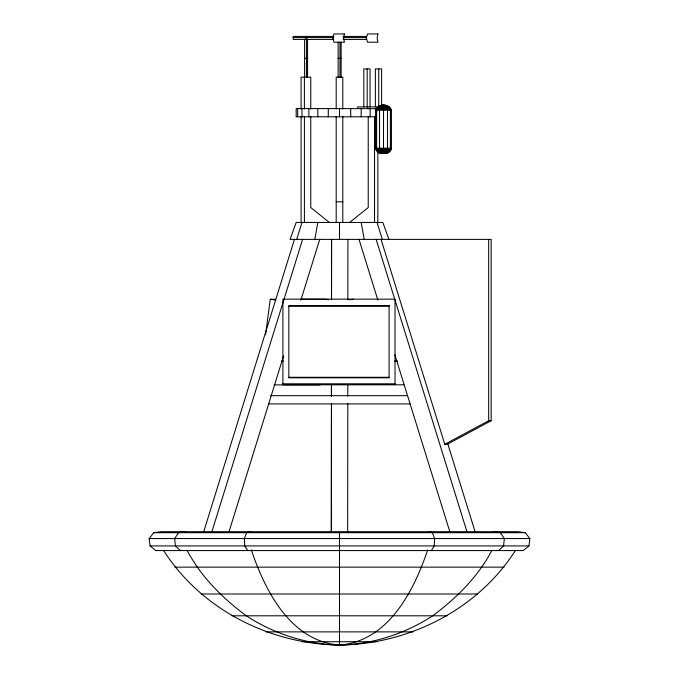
<?xml version="1.0" encoding="UTF-8"?>
<svg xmlns="http://www.w3.org/2000/svg" width="679" height="679" viewBox="0 0 679 679"><rect width="100%" height="100%" fill="white"/><g stroke="black" fill="none" stroke-linecap="round" stroke-linejoin="round"><path stroke-width="1.02" d="M333.89 36.428L293.243 36.428L293.243 37.566L332.854 37.566L332.854 36.428L332.854 39.416M306.45 36.428L306.45 77.185M331.454 384.56L331.445 396.222L331.488 384.56M331.556 239.381L331.513 299.787L331.598 239.381M347.665 531.861L347.801 403.64M347.767 396.222L347.809 384.56M347.835 299.787L347.92 239.381M343.15 39.416L366.397 39.416L366.397 36.428L343.15 36.428M374.545 222.449L374.553 116.805M377.847 222.449L377.855 150.611M528.966 545.916L529.824 538.557L525.291 532.701L517.958 531.691L161.042 531.691L153.709 532.701L149.176 538.557L150.034 545.916L155.797 550.567L523.203 550.567L528.966 545.916L150.034 545.916M265.565 334.781L270.276 299.244L275.513 299.244M314.793 239.381L317.831 222.449M383.72 153.14C387.115 154.175 390.977 151.68 391.435 148.166L391.435 110.202C390.383 106.985 386.92 104.804 383.559 105.245L383.508 153.369M203.632 532.047L294.44 239.381M211.789 532.047L302.596 239.381M228.925 532.047L283.593 355.838M300.873 300.143L319.733 239.381M296.706 239.381L301.977 222.449M427.668 549.863C414.02 590.84 388.108 641.409 339.5 645.05C270.284 644.329 201.315 609.538 163.758 550.728M383.304 153.14C379.909 154.175 376.047 151.68 375.589 148.166L375.589 110.202C376.641 106.985 380.104 104.804 383.465 105.245L379.306 106.323L376.65 110.202L376.65 148.166C376.913 151.341 380.164 154.269 383.38 153.123C380.681 154.133 379.663 150.152 379.553 148.166L379.553 110.202L381.072 106.323L383.304 105.237M491.672 550.771C477.863 577.031 456.296 598.182 432.735 615.802C404.896 633.855 372.746 644.329 339.5 645.05C306.254 644.329 274.104 633.855 246.265 615.802C222.704 598.182 201.137 577.031 187.328 550.771M431.352 550.567L434.229 545.916L434.662 538.557L432.396 532.701L428.729 531.691M251.332 549.863C264.98 590.84 290.892 641.409 339.5 645.05C408.716 644.329 477.685 609.538 515.242 550.728M349.643 222.449L368.23 207.553L368.23 116.805M381.055 239.381L444.804 444.312L488.685 420.708L491.163 420.708L491.163 239.381L290.086 239.381L296.171 222.449L382.829 222.449L388.914 239.381M491.163 420.708L447.283 444.312L444.804 444.312M250.271 531.691L246.604 532.701L244.338 538.557L244.771 545.916L247.648 550.567M349.447 299.821L353.216 299.15M184.951 531.691L178.602 532.701L174.673 538.557L175.42 545.916L180.41 550.567L182.235 550.363M155.797 550.567L157.901 550.363M383.593 105.245L387.717 106.323L390.374 110.202L390.374 148.166C390.111 151.341 386.86 154.269 383.643 153.123C386.343 154.133 387.361 150.152 387.471 148.166L387.471 110.202L385.952 106.323L383.72 105.237M343.15 37.566L366.397 37.566M333.89 39.416L293.243 39.416L293.243 36.428M304.599 58.326L307.587 58.326M338.134 58.326L341.121 58.326M381.827 105.237L385.197 105.237M380.995 105.372L386.028 105.372M380.189 105.601L386.835 105.601M379.408 105.924L387.616 105.924M378.67 106.323L388.354 106.323M377.982 106.815L389.042 106.815M379.179 106.9L357.697 106.9L357.697 108.547M377.354 107.375L389.67 107.375M376.794 108.003L390.23 108.003M390.714 108.682L296.171 108.547L296.171 116.805L376.2 116.805M375.903 109.421L391.121 109.421M375.589 110.202L391.435 110.202M375.589 148.166L391.435 148.166M375.784 149.015L391.24 149.015M376.098 149.83L390.926 149.83M376.522 150.585L390.501 150.585M377.049 151.281L389.975 151.281M377.668 151.892L389.356 151.892M378.373 152.41L388.651 152.41M379.137 152.826L387.887 152.826M379.951 153.123L387.072 153.123M380.809 153.31L386.215 153.31M336.198 201.816L342.802 201.816M300.687 299.244L325.861 299.244L328.687 299.745M288.838 306.161L389.092 306.161M281.318 361.084L283.432 361.084M394.507 361.084L397.682 361.084M288.838 377.295L389.092 377.295M282.897 383.805L395.025 383.805M403.886 384.798L282.897 384.798L282.897 299.15L395.025 299.15L395.025 384.798M274.146 384.891L320.293 384.891M270.573 395.679L407.366 395.679M269.02 403.912L409.98 403.912M153.709 532.701L525.291 532.701M149.176 538.557L529.824 538.557M174.944 567.152L504.056 567.152M201.239 593.998L477.761 593.998M231.845 615.802L447.155 615.802M265.812 631.877L413.188 631.877M302.07 641.731L376.93 641.731M521.099 550.363L523.203 550.567M496.765 550.363L498.59 550.567L503.58 545.916L504.327 538.557L500.398 532.701L494.049 531.691M270.276 299.244L275.929 300.245M329.357 222.449L310.77 207.553L310.77 116.398M447.826 443.947L475.198 532.047M377.023 222.449L382.294 239.381M376.149 239.381L467.067 532.047M359.004 239.381L377.872 300.143M394.864 354.828L449.914 532.047M361.169 222.449L364.207 239.381M488.685 239.381L488.685 420.708M381.615 105.848L381.615 68.935L375.368 68.935L375.368 106.9M378.729 68.935L378.729 106.9M370.063 106.9L370.063 68.935L363.817 68.935L363.817 106.9M370.14 108.547L370.14 116.805M367.704 106.9L367.704 108.547M367.178 68.935L367.178 106.9M361.169 108.547L361.169 116.805M350.712 108.547L350.712 116.805M342.802 108.996L342.802 77.185L336.198 77.185L336.198 108.996M342.802 116.262L342.802 222.449M341.121 42.234L341.121 77.185M339.984 42.234L339.984 77.185M339.5 108.547L339.5 116.805M339.5 222.449L339.5 239.381M339.5 531.691L339.5 645.05M338.134 42.234L338.134 77.185M336.198 116.262L336.198 222.449M328.288 108.547L328.288 116.805M317.831 108.547L317.831 116.805M310.77 108.98L310.77 77.185L301.094 77.185L301.103 108.996M308.86 108.547L308.86 116.805M307.587 77.185L307.587 39.221L304.599 39.221L304.599 77.185M304.396 77.185L304.404 108.996M304.404 116.415L304.404 222.449M301.977 108.547L301.977 116.805M301.103 116.415L301.103 222.449M297.64 108.547L297.64 116.805M331.437 403.64L331.344 531.861L331.479 403.64M344.414 33.95L343.591 38.075L344.414 42.2L333.949 42.2L332.854 38.075L333.949 33.95L344.414 33.95M377.948 33.95L377.125 38.075L377.948 42.2L367.492 42.2L366.397 38.075L367.492 33.95L377.948 33.95M389.092 305.669L288.838 305.669L288.838 377.787L389.092 377.787L389.092 305.669"/></g></svg>
